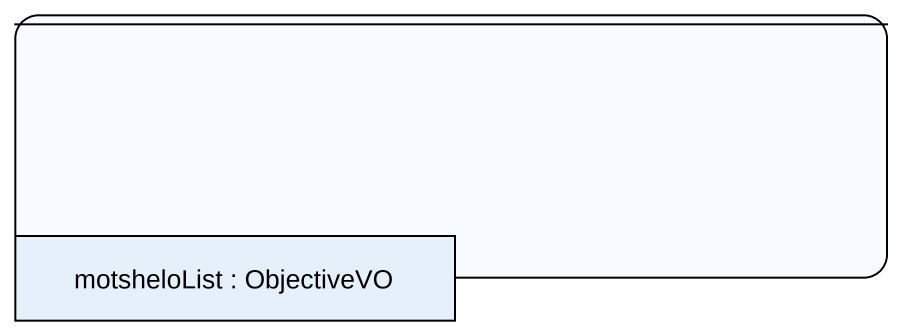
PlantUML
@startuml
hide empty description
state " " as state1 {
  state "motsheloList : ObjectiveVO" as motsheloList <<object>>
}
@enduml
